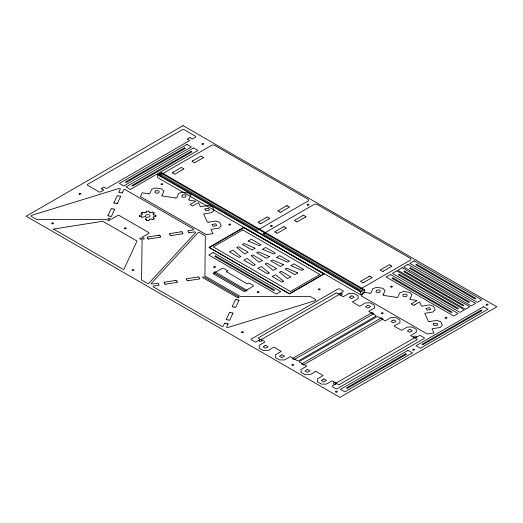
<?xml version="1.0" encoding="UTF-8"?>
<svg xmlns="http://www.w3.org/2000/svg" width="523" height="523" viewBox="0 0 523 523"><rect width="100%" height="100%" fill="white"/><g stroke="black" fill="none" stroke-linecap="round" stroke-linejoin="round"><path stroke-width="0.78" d="M146.224 212.39L146.603 211.214M148.892 220.562L149.251 219.444M160.025 176.153L161.215 173.205L362.799 289.611L360.36 291.05L158.724 174.636L161.215 173.205M227.878 324.188L226.642 326.875A0.909 0.523 0 0 0 226.956 327.418A0.909 0.523 0 0 0 227.95 327.47L315.33 300.62A1.157 0.667 0 0 0 315.604 299.561L310.564 296.652A1.824 1.053 0 0 0 309.263 296.338L241.365 296.6A1.817 1.053 0 0 1 240.064 296.293L205.434 276.294A1.817 1.053 0 0 1 204.898 275.543L205.343 236.344A1.824 1.053 0 0 0 204.807 235.592L199.766 232.683A1.157 0.667 0 0 0 197.929 232.84L151.422 283.289A0.909 0.523 0 0 0 151.513 283.858A0.909 0.523 0 0 0 152.454 284.041L157.109 283.329A0.667 0.386 0 0 1 158.044 283.204A0.667 0.386 0 0 1 158.292 283.728L158.744 284.649A0.686 0.399 0 0 1 158.979 285.192A0.686 0.399 0 0 1 158.051 285.342L153.801 286.016A0.909 0.523 0 0 0 153.396 286.892L221.706 326.332A0.909 0.523 0 0 0 223.229 326.097L224.38 323.652M108.137 215.299L110.954 209.233A0.7 0.405 0 0 1 112.066 208.762M114.132 202.414L116.949 196.341A0.7 0.405 0 0 1 118.061 195.877M114.452 209.769L111.634 215.842A0.7 0.405 0 0 1 110.523 216.306M120.447 196.883L117.629 202.95M226.472 319.082L229.29 313.016A0.7 0.405 0 0 1 230.401 312.551M232.467 306.197L235.285 300.13A0.7 0.405 0 0 1 236.396 299.659M232.787 313.558L229.97 319.625A0.7 0.405 0 0 1 228.858 320.096M238.782 300.673L235.965 306.74A0.7 0.405 0 0 1 234.853 307.204M162.025 195.334L163.967 191.156L161.725 188.908L155.586 187.96L151.69 189.254L149.8 193.726L148.767 193.87M188.94 199.511L190.882 195.327L188.633 193.079L182.494 192.131L178.605 193.425L176.715 197.897L175.682 198.04M383.143 294.711L385.085 290.526L382.836 288.284L376.697 287.33L372.807 288.624L370.918 293.096L369.879 293.24M410.052 298.881L411.993 294.697L409.751 292.455L403.612 291.501L399.716 292.795L397.826 297.267L396.794 297.41M122.539 192.32L123.69 189.869A0.909 0.523 0 0 1 125.213 189.64L193.523 229.074A0.909 0.523 0 0 1 193.118 229.957L188.875 230.617A0.686 0.399 0 0 0 187.94 230.774A0.686 0.399 0 0 0 188.182 231.316L188.594 232.232A0.667 0.386 0 0 0 188.875 232.761A0.667 0.386 0 0 0 189.784 232.63M153.108 217.666L153.69 216.823M145.335 219.202L146.786 217.182M141.707 214.966L142.354 214.09M153.082 214.057L154.278 213.051M161.901 195.393L162.143 195.994L175.578 197.962M188.81 199.564L189.012 200.152L195.929 201.12L190.79 204.094A0.673 0.386 0 0 0 190.13 204.5A0.673 0.386 0 0 0 190.79 204.885L191.948 205.572A0.673 0.386 0 0 0 192.647 205.951A0.673 0.386 0 0 0 193.32 205.572L198.505 202.61L200.459 206.775L208.527 205.519L212.416 206.814L214.064 210.357L211.815 212.606L203.65 213.992L207.363 222.092L208.396 222.236M409.921 298.934L410.124 299.522L417.04 300.49L411.902 303.464A0.673 0.386 0 0 0 411.248 303.87A0.673 0.386 0 0 0 411.902 304.262L413.059 304.948A0.673 0.386 0 0 0 413.765 305.327A0.673 0.386 0 0 0 414.432 304.942M383.013 294.763L383.261 295.364L396.695 297.339M172.995 172.302L180.69 167.857A0.673 0.386 0 0 1 181.389 167.478A0.673 0.386 0 0 1 182.063 167.857L183.253 168.524A0.673 0.386 0 0 1 183.906 168.929A0.673 0.386 0 0 1 183.253 169.315L175.558 173.78A0.673 0.386 0 0 1 174.852 174.159A0.673 0.386 0 0 1 174.185 173.78L172.995 173.113A0.673 0.386 0 0 1 172.335 172.708A0.673 0.386 0 0 1 172.995 172.315M192.68 160.934L200.374 156.488A0.673 0.386 0 0 1 201.08 156.109A0.673 0.386 0 0 1 201.747 156.488L202.937 157.162A0.673 0.386 0 0 1 203.597 157.567A0.673 0.386 0 0 1 202.937 157.953L195.242 162.411A0.673 0.386 0 0 1 194.543 162.79A0.673 0.386 0 0 1 193.87 162.411L192.68 161.744A0.673 0.386 0 0 1 192.026 161.339A0.673 0.386 0 0 1 192.68 160.953M278.517 210.455L286.212 206.01M285.663 228.459L277.968 232.905A0.673 0.386 0 0 1 277.262 233.284A0.673 0.386 0 0 1 276.595 232.905M305.347 217.097L297.652 221.536A0.673 0.386 0 0 1 296.953 221.915A0.673 0.386 0 0 1 296.28 221.536M391.184 266.619L383.483 271.058M157.691 174.78L161.548 172.551L364.629 289.801L364.629 292.632L360.765 294.861L157.691 177.611L157.691 174.78L360.765 292.03L364.629 289.801M141.23 212.972L142.694 212.129M152.801 219.653L154.265 218.81M266.508 217.391L258.813 221.83A0.673 0.386 0 0 0 258.153 222.236A0.673 0.386 0 0 0 258.813 222.621L259.97 223.308M281.073 211.933L288.774 207.494A0.673 0.386 0 0 0 289.428 207.088A0.673 0.386 0 0 0 288.774 206.696L287.689 206.055M283.1 226.982L275.405 231.428A0.673 0.386 0 0 0 274.745 231.833A0.673 0.386 0 0 0 275.405 232.219L276.562 232.905M302.784 215.62L295.09 220.059A0.673 0.386 0 0 0 294.436 220.464A0.673 0.386 0 0 0 295.09 220.85L296.247 221.536M368.918 276.517L361.223 280.956A0.673 0.386 0 0 0 360.563 281.361A0.673 0.386 0 0 0 361.223 281.747L362.38 282.433M363.786 282.433L371.48 277.994A0.673 0.386 0 0 0 372.134 277.589A0.673 0.386 0 0 0 371.48 277.203L370.323 276.517M414.464 304.948L419.623 301.98L421.571 306.145L429.638 304.889L433.534 306.184L435.175 309.727L432.933 311.976L424.761 313.362L428.474 321.462L429.507 321.606M150.918 212.809L152.664 212.116M149.349 219.379L150.866 219M142.008 217.28L145.512 216.444M144.675 212.796L146.126 212.456M208.494 222.164L215.731 221.039L219.627 222.34L221.268 225.884L219.026 228.133L210.946 229.375L212.894 233.604L206.193 234.637L140.406 196.661L142.204 192.791L148.669 193.791M429.605 321.534L436.842 320.416L440.739 321.71L442.386 325.254L440.137 327.503L432.057 328.745L434.005 332.974L427.304 334.007L361.524 296.031L363.315 292.161L369.781 293.168M158.659 235.298L148.146 236.926A0.7 0.405 0 0 0 147.342 237.566M180.991 231.852L170.478 233.48A0.7 0.405 0 0 0 169.668 234.121M149.088 238.946L159.6 237.318A0.7 0.405 0 0 0 160.411 236.677M171.413 235.5L181.926 233.873A0.7 0.405 0 0 0 182.736 233.232M189.81 232.637L194.464 231.924A0.909 0.523 0 0 1 195.406 232.107A0.909 0.523 0 0 1 195.497 232.683L148.99 283.126A1.157 0.667 0 0 1 147.153 283.289L142.112 280.374A1.824 1.053 0 0 1 141.576 279.622L142.073 240.103L139.7 238.638L140.922 237.932L142.759 238.998A0.869 0.503 0 0 0 143.988 238.998A0.869 0.503 0 0 0 143.988 238.285L142.151 237.226L148.689 233.454A1.157 0.667 0 0 0 148.689 232.506L119.27 215.522A1.157 0.667 0 0 0 117.636 215.522L111.098 219.3L109.457 218.353A0.869 0.503 0 0 0 108.235 218.353A0.869 0.503 0 0 0 108.235 219.059L109.869 220.006L108.647 220.713L106.11 219.34L37.656 219.627A1.824 1.053 0 0 1 36.355 219.32L31.315 216.411A1.157 0.667 0 0 1 31.589 215.345L118.969 188.496A0.909 0.523 0 0 1 119.963 188.548A0.909 0.523 0 0 1 120.277 189.097L119.041 191.778A0.667 0.386 0 0 0 118.826 192.32A0.667 0.386 0 0 0 119.728 192.464L121.323 192.726A0.686 0.399 0 0 0 122.271 192.856A0.686 0.399 0 0 0 122.526 192.327M175.506 280.472L164.993 282.1A0.7 0.405 0 0 0 164.183 282.74M197.831 277.02L187.319 278.648A0.7 0.405 0 0 0 186.508 279.289M165.928 284.12L176.441 282.492A0.7 0.405 0 0 0 177.251 281.851M188.26 280.668L198.773 279.04A0.7 0.405 0 0 0 199.577 278.399M139.654 215.228L141.589 215.025M153.808 216.764L155.841 216.548M146.715 211.161L148.78 211.161M146.715 220.614L148.78 220.614M153.769 215.005L155.841 215.228M139.654 216.548L141.556 216.751M118.165 195.935L119.747 196.184A0.7 0.405 0 0 1 120.552 196.825M116.413 203.355L114.831 203.114A0.7 0.405 0 0 1 114.021 202.473M112.17 208.827L113.753 209.069A0.7 0.405 0 0 1 114.563 209.71M110.418 216.247L108.836 215.999A0.7 0.405 0 0 1 108.026 215.358M236.501 299.725L238.083 299.967A0.7 0.405 0 0 1 238.893 300.607M234.749 307.145L233.166 306.896A0.7 0.405 0 0 1 232.356 306.256M230.506 312.61L232.088 312.859A0.7 0.405 0 0 1 232.898 313.499M228.754 320.03L227.172 319.788A0.7 0.405 0 0 1 226.367 319.148M225.596 323.247L227.178 323.489A0.667 0.386 0 0 1 228.093 323.652A0.667 0.386 0 0 1 227.865 324.175M145.387 219.268L146.146 219.399M149.375 212.482L150.768 212.815M151.023 219.006L152.664 219.66M142.831 212.116L144.518 212.789M390.021 265.141L391.184 265.808A0.673 0.386 0 0 1 391.838 266.214A0.673 0.386 0 0 1 391.184 266.599M279.674 211.933L278.517 211.266A0.673 0.386 0 0 1 277.857 210.861A0.673 0.386 0 0 1 278.517 210.475M190.464 137.994L192.274 139.026L195.478 137.176A1.157 0.667 0 0 0 195.478 136.235L184.037 129.632A1.157 0.667 0 0 0 182.403 129.632L87.609 184.358A1.157 0.667 0 0 0 87.609 185.305L99.05 191.908A1.157 0.667 0 0 0 100.684 191.908L103.887 190.058L102.063 188.993M152.801 212.129L154.265 212.972M269.07 218.058L267.913 217.391A0.673 0.386 0 0 0 267.207 217.006A0.673 0.386 0 0 0 266.54 217.391M153.121 217.758L154.278 218.725M141.217 213.051L142.348 213.999M153.069 214.149L153.651 214.946M141.668 216.81L141.896 217.254M159.875 235.703L160.299 236.618M147.872 238.54L147.447 237.625M164.712 283.714L164.287 282.799M182.632 233.173L182.207 232.258A0.7 0.405 0 0 0 181.095 231.787M169.798 234.239L170.197 235.095A0.7 0.405 0 0 0 171.309 235.559M199.472 278.341L199.047 277.425A0.7 0.405 0 0 0 197.936 276.961M186.619 279.354L187.044 280.263A0.7 0.405 0 0 0 188.149 280.733M177.14 281.786L176.722 280.877A0.7 0.405 0 0 0 175.61 280.406M148.892 211.214L149.277 212.41M146.25 219.464L146.603 220.562M360.765 292.03L360.765 294.861M159.724 174.061L159.724 175.473M155.932 215.293L155.932 216.483M139.563 215.293L139.563 216.483M269.07 218.071A0.673 0.386 0 0 1 269.724 218.464A0.673 0.386 0 0 1 269.07 218.849L261.376 223.308A0.673 0.386 0 0 1 260.67 223.687A0.673 0.386 0 0 1 260.003 223.308M286.238 206.01A0.673 0.386 0 0 1 286.911 205.631A0.673 0.386 0 0 1 287.585 206.01M281.047 211.933A0.673 0.386 0 0 1 280.374 212.312A0.673 0.386 0 0 1 279.7 211.933M368.95 276.517A0.673 0.386 0 0 1 369.617 276.137A0.673 0.386 0 0 1 370.291 276.517M363.753 282.433A0.673 0.386 0 0 1 363.08 282.812A0.673 0.386 0 0 1 362.413 282.433M389.995 265.141A0.673 0.386 0 0 0 389.321 264.762A0.673 0.386 0 0 0 388.648 265.141L380.927 269.58A0.673 0.386 0 0 0 380.267 269.986A0.673 0.386 0 0 0 380.927 270.371L382.084 271.058A0.673 0.386 0 0 0 382.784 271.437A0.673 0.386 0 0 0 383.457 271.058M283.133 226.982A0.673 0.386 0 0 1 283.799 226.603A0.673 0.386 0 0 1 284.473 226.982L285.663 227.649A0.673 0.386 0 0 1 286.316 228.054A0.673 0.386 0 0 1 285.663 228.446M302.817 215.62A0.673 0.386 0 0 1 303.49 215.234A0.673 0.386 0 0 1 304.157 215.62L305.347 216.287A0.673 0.386 0 0 1 306.007 216.692A0.673 0.386 0 0 1 305.347 217.078M102.063 188.973A0.673 0.386 0 0 1 101.403 188.587A0.673 0.386 0 0 1 102.063 188.195L103.221 187.515A0.673 0.386 0 0 1 103.92 187.136A0.673 0.386 0 0 1 104.593 187.515L106.47 188.568L189.692 140.517L187.901 139.471A0.673 0.386 0 0 1 187.241 139.066A0.673 0.386 0 0 1 187.901 138.68L189.058 137.994A0.673 0.386 0 0 1 189.757 137.614A0.673 0.386 0 0 1 190.431 137.994M224.393 323.645A0.686 0.399 0 0 1 224.648 323.109A0.686 0.399 0 0 1 225.583 323.247M145.505 216.176A2.288 1.321 0 0 1 147.578 214.574A2.288 1.321 0 0 1 150.023 215.986A2.288 1.321 0 0 1 147.251 217.182M148.983 239.011A0.7 0.405 0 0 1 147.859 238.54M158.763 235.239A0.7 0.405 0 0 1 159.888 235.71M117.642 202.95A0.7 0.405 0 0 1 116.518 203.421M165.824 284.179A0.7 0.405 0 0 1 164.699 283.708M335.903 293.135L258.12 337.969L259.258 338.754A1.641 0.948 0 0 1 259.251 340.094A1.432 0.824 0 0 0 259.447 341.186A1.432 0.824 0 0 0 261.35 341.199A1.432 0.824 0 0 0 261.598 340.113A0.909 0.523 0 0 1 261.598 339.368L338.76 294.822A0.909 0.523 0 0 1 340.042 294.822A1.432 0.824 0 0 0 341.931 294.678A1.432 0.824 0 0 0 341.905 293.58A1.432 0.824 0 0 0 340.015 293.468A1.641 0.948 0 0 1 337.701 293.468L336.72 292.808L335.91 293.096M339.551 384.392L417.315 339.604L416.203 338.786A1.641 0.948 0 0 1 416.203 337.453A1.432 0.824 0 0 0 416.007 336.361A1.432 0.824 0 0 0 414.105 336.341A1.432 0.824 0 0 0 413.856 337.433A0.909 0.523 0 0 1 413.856 338.178L336.701 382.725A0.909 0.523 0 0 1 335.413 382.725A1.432 0.824 0 0 0 333.524 382.862A1.432 0.824 0 0 0 333.55 383.96A1.432 0.824 0 0 0 335.446 384.078A1.641 0.948 0 0 1 337.76 384.078L338.741 384.732L339.545 384.444M53.575 229.1L123.251 269.423L123.958 269.188L137.019 241.044L102.73 221.249L53.575 229.074M236.952 247.562L244.679 253.917L248.216 252.269L238.41 246.608L236.971 247.503M240.685 256.479L239.227 257.46L229.42 251.798L232.957 250.157L240.685 256.505M251.315 255.852L259.042 262.206L262.572 260.565L252.766 254.904L251.321 255.825M255.047 264.769L253.59 265.749L243.783 260.088L247.314 258.447L255.047 264.769M265.416 263.997L273.15 270.352L276.68 268.704L266.874 263.043L265.416 263.997M269.149 272.914L267.691 273.895L257.885 268.234L261.422 266.593L269.149 272.941M279.648 272.215L287.382 278.569L290.912 276.922L281.106 271.26L279.661 272.182M283.388 281.132L281.93 282.113L272.123 276.451L275.654 274.804L283.388 281.132M248.301 241.011L259.107 245.66L261.062 244.856L251.256 239.194L248.301 241.011M255.028 248.203L252.073 250.04L242.267 244.378L244.215 243.574L255.028 248.203M262.664 249.301L273.47 253.956L275.418 253.145L265.612 247.484L262.664 249.281M269.391 256.499L266.436 258.336L256.63 252.674L258.578 251.864L269.391 256.512M276.765 257.447L287.578 262.095L289.526 261.291L279.72 255.629L276.772 257.408M283.499 264.638L280.544 266.475L270.737 260.814L272.686 260.009L283.499 264.638M290.997 265.664L301.81 270.313L303.758 269.508L293.952 263.847L291.01 265.625M297.731 272.856L294.776 274.693L284.97 269.031L286.918 268.227L297.731 272.875M259.787 339.747L256.322 341.787A1.157 0.667 0 0 1 254.688 341.787L251.419 339.898A1.157 0.667 0 0 1 251.419 338.956L338.041 288.944A1.157 0.667 0 0 1 339.675 288.944L342.944 290.827A1.157 0.667 0 0 1 342.944 291.775L338.911 294.272L343.225 296.718L349.076 293.423L353.979 293.423L358.065 295.783L358.065 298.613L352.345 301.915L359.347 306.099L360.138 306.06L365.42 302.863L370.323 302.863L374.409 305.223L374.409 308.054L368.689 311.355L375.632 315.362A1.157 0.667 0 0 1 375.632 316.304L298.816 360.654A1.157 0.667 0 0 1 297.182 360.654L290.239 356.647L284.519 359.948L279.615 359.948L275.529 357.588L275.529 354.757L281.237 351.384L274.333 347.318L273.451 347.318L268.175 350.515L263.272 350.515L259.186 348.155L259.186 345.324L264.278 342.382C266.351 342.049 260.859 338.643 259.787 339.747M265.063 345.625L263.121 346.952L265.521 348.226L268.122 346.788L266.037 345.363L265.089 345.553M281.407 355.058L279.465 356.392L281.864 357.66L284.466 356.228L282.381 354.803L281.407 355.058M306.929 369.794L304.981 371.121L307.387 372.396L309.989 370.957L307.903 369.532L306.936 369.754M315.134 371.703L310.034 374.684L305.131 374.684L301.045 372.324L301.045 369.493L306.766 366.192L299.823 362.178A1.157 0.667 0 0 1 299.823 361.236L376.638 316.886A1.157 0.667 0 0 1 378.273 316.886L385.216 320.9L390.936 317.592L395.839 317.592L399.925 319.952L399.925 322.783L394.388 325.829L394.316 326.293L401.559 330.333L407.28 327.032L412.183 327.032L416.269 329.392L416.269 332.223L410.601 335.668L415.046 338.12L419.132 335.759A1.157 0.667 0 0 1 420.767 335.759L424.035 337.649A1.157 0.667 0 0 1 424.035 338.59L337.413 388.602A1.157 0.667 0 0 1 335.779 388.602L332.51 386.713A1.157 0.667 0 0 1 332.51 385.771L336.544 383.267L332.229 380.822L326.378 384.117L321.475 384.117L317.389 381.757L317.389 378.927L323.096 375.553L316.199 371.487L315.134 371.703M323.273 379.227L321.325 380.561L323.73 381.829L326.332 380.398L324.247 378.972L323.273 379.227M351.11 296.031L349.161 297.365L351.567 298.633L354.169 297.201L352.084 295.776L351.11 296.031M367.453 305.471L365.505 306.798L367.911 308.073L370.513 306.635L368.427 305.21L367.46 305.432M392.969 320.207L391.027 321.534L393.427 322.809L396.029 321.37L393.943 319.945L392.982 320.168M409.313 329.64L407.371 330.967L409.771 332.242L412.372 330.804L410.287 329.379L409.313 329.64M155.54 190.895C153.246 193.039 157.214 193.706 158.547 192.895C160.653 190.725 156.992 190.274 155.54 190.895M182.429 195.053C180.147 197.197 184.103 197.871 185.443 197.053C187.548 194.889 183.88 194.432 182.429 195.053M376.652 290.265C374.468 292.403 378.129 293.03 379.659 292.324C381.797 290.141 378.155 289.579 376.652 290.265M403.547 294.423C401.35 296.587 405.037 297.162 406.548 296.482C408.679 294.331 405.083 293.697 403.547 294.423M226.381 271.699L247.033 283.786L249.033 283.054L253.119 285.414A1.157 0.667 0 0 1 253.119 286.362L244.13 291.546L213.077 273.621L222.066 268.43A1.157 0.667 0 0 1 223.7 268.43L227.786 270.79L226.387 271.672M204.924 208.965L205.957 210.808L209.533 210.135L208.5 208.285L204.924 208.965M212.129 224.491L213.162 226.335L216.738 225.661L215.705 223.811L212.129 224.491M426.036 308.335L427.069 310.178L430.645 309.505L429.612 307.655L426.036 308.335M433.24 323.861L434.273 325.705L437.856 325.031L436.823 323.181L433.24 323.861M183.05 125.625L26.15 216.208L339.95 397.375L496.85 306.792L183.05 125.625M186.933 144.413L119.368 183.423L123.748 185.946L191.307 146.937L186.933 144.413M184.521 147.852L125.324 182.024L126.161 182.507L185.358 148.329L184.521 147.852M193.523 147.924L125.965 186.927L130.338 189.457L197.903 150.447L193.523 147.924M191.111 151.356L131.914 185.534L132.75 186.018L191.948 151.84L191.111 151.356M161.555 174.251L160.849 174.662L257.277 230.329L307.942 201.08A2.314 1.334 0 0 0 307.942 199.191L214.783 145.407A2.314 1.334 0 0 0 211.514 145.407L161.555 174.251M243.679 227.361L208.932 247.425L289.5 293.939L324.247 273.875L243.679 227.361M243.718 227.695L209.396 247.516L289.481 293.749L323.802 273.934L243.718 227.695M242.698 229.937L213.279 246.921L290.5 291.507L319.919 274.523L242.698 229.937M213.149 252.498L208.775 255.021L276.34 294.031L280.714 291.507L213.149 252.498M215.568 255.937L214.731 256.414L273.928 290.592L274.765 290.115L215.568 255.937M263.965 233.376L263.259 233.788L359.687 289.454L410.352 260.206A2.314 1.334 0 0 0 410.352 258.316L317.193 204.532A2.314 1.334 0 0 0 313.924 204.532L263.965 233.376M214.979 271.888L213.757 272.601L245.902 291.154L247.124 290.448L214.979 271.888M390.504 274.503L386.131 277.027L453.696 316.036L458.07 313.506L390.504 274.503M396.813 270.862L392.44 273.385L459.998 312.394L464.372 309.864L396.813 270.862M402.22 267.737L397.84 270.267L465.405 309.27L469.778 306.746L402.22 267.737M408.005 264.396L403.632 266.92L471.197 305.929L475.57 303.405L408.005 264.396M414.183 260.827L409.81 263.357L477.375 302.366L481.748 299.836L414.183 260.827M392.917 277.935L392.08 278.419L451.284 312.597L452.114 312.113L392.917 277.935M399.226 274.294L398.389 274.778L457.586 308.956L458.423 308.472L399.226 274.294M404.632 271.176L403.795 271.659L462.992 305.837L463.829 305.354L404.632 271.176M410.424 267.835L409.587 268.312L468.785 302.49L469.621 302.013L410.424 267.835M416.596 264.265L415.759 264.749L474.962 298.927L475.799 298.443L416.596 264.265M372.069 312.597L292.383 358.601L294.168 359.628L373.847 313.623L372.069 312.597M381.287 317.919L301.608 363.916L303.392 364.949L383.071 318.945L381.287 317.919M408.051 350.332L340.493 389.341L344.866 391.864L412.425 352.862L408.051 350.332M483.618 306.707L416.053 345.716L420.427 348.24L487.992 309.237L483.618 306.707M405.639 353.77L346.442 387.948L347.279 388.432L406.476 354.254L405.639 353.77M481.199 310.146L422.002 344.324L422.839 344.807L482.036 310.629L481.199 310.146M238.684 296.907L204.16 276.974A0.869 0.503 0 0 0 202.931 276.974A0.869 0.503 0 0 0 202.931 277.68L237.462 297.613A0.869 0.503 0 0 0 238.684 297.613A0.869 0.503 0 0 0 238.684 296.907M270.966 226.296A0.909 0.523 0 0 0 272.333 225.844A0.909 0.523 0 0 0 270.966 225.387A0.909 0.523 0 0 0 270.966 226.296M307.629 205.134A0.909 0.523 0 0 0 308.995 204.676A0.909 0.523 0 0 0 307.629 204.218A0.909 0.523 0 0 0 307.629 205.134M413.157 350.077A0.909 0.523 0 0 0 414.523 349.625A0.909 0.523 0 0 0 413.157 349.168A0.909 0.523 0 0 0 413.157 350.077M335.962 392.087A0.909 0.523 0 0 0 337.328 391.629A0.909 0.523 0 0 0 335.962 391.178A0.909 0.523 0 0 0 335.962 392.087M391.067 287.062A0.909 0.523 0 0 0 392.433 286.611A0.909 0.523 0 0 0 391.067 286.153A0.909 0.523 0 0 0 391.067 287.062M257.676 292.475A0.909 0.523 0 0 0 259.094 292.076A0.909 0.523 0 0 0 257.793 291.566A0.909 0.523 0 0 0 257.676 292.475M214.136 267.325A0.909 0.523 0 0 0 215.502 266.867A0.909 0.523 0 0 0 214.136 266.416A0.909 0.523 0 0 0 214.136 267.325M132.522 270.411A0.909 0.523 0 0 0 133.94 270.012A0.909 0.523 0 0 0 132.633 269.502A0.909 0.523 0 0 0 132.522 270.411M124.873 228.708A0.909 0.523 0 0 0 126.291 228.309A0.909 0.523 0 0 0 124.99 227.799A0.909 0.523 0 0 0 124.873 228.708M79.561 194.229A0.909 0.523 0 0 0 80.928 193.778A0.909 0.523 0 0 0 79.561 193.32A0.909 0.523 0 0 0 79.561 194.229M161.444 184.645A0.909 0.523 0 0 0 162.81 184.194A0.909 0.523 0 0 0 161.444 183.736A0.909 0.523 0 0 0 161.444 184.645M318.801 289.755A0.909 0.523 0 0 0 320.213 289.356A0.909 0.523 0 0 0 318.912 288.846A0.909 0.523 0 0 0 318.801 289.755M229.283 224.982A0.909 0.523 0 0 0 230.65 224.53A0.909 0.523 0 0 0 229.283 224.073A0.909 0.523 0 0 0 229.283 224.982M202.388 144.368A0.909 0.523 0 0 0 203.754 143.917A0.909 0.523 0 0 0 202.388 143.459A0.909 0.523 0 0 0 202.388 144.368M52.208 223.798A0.909 0.523 0 0 0 53.568 223.341A0.909 0.523 0 0 0 52.208 222.883A0.909 0.523 0 0 0 52.208 223.798M241.972 332.621A0.909 0.523 0 0 0 243.385 332.223A0.909 0.523 0 0 0 242.084 331.713A0.909 0.523 0 0 0 241.972 332.621M381.777 313.643A0.909 0.523 0 0 0 383.196 313.244A0.909 0.523 0 0 0 381.888 312.734A0.909 0.523 0 0 0 381.777 313.643M445.635 318.246A0.909 0.523 0 0 0 447.002 317.788A0.909 0.523 0 0 0 445.635 317.33A0.909 0.523 0 0 0 445.635 318.246M486.599 305.066A0.909 0.523 0 0 0 488.018 304.667A0.909 0.523 0 0 0 486.717 304.157A0.909 0.523 0 0 0 486.599 305.066M292.364 365.263A0.909 0.523 0 0 0 293.782 364.864A0.909 0.523 0 0 0 292.475 364.354A0.909 0.523 0 0 0 292.364 365.263"/></g></svg>
